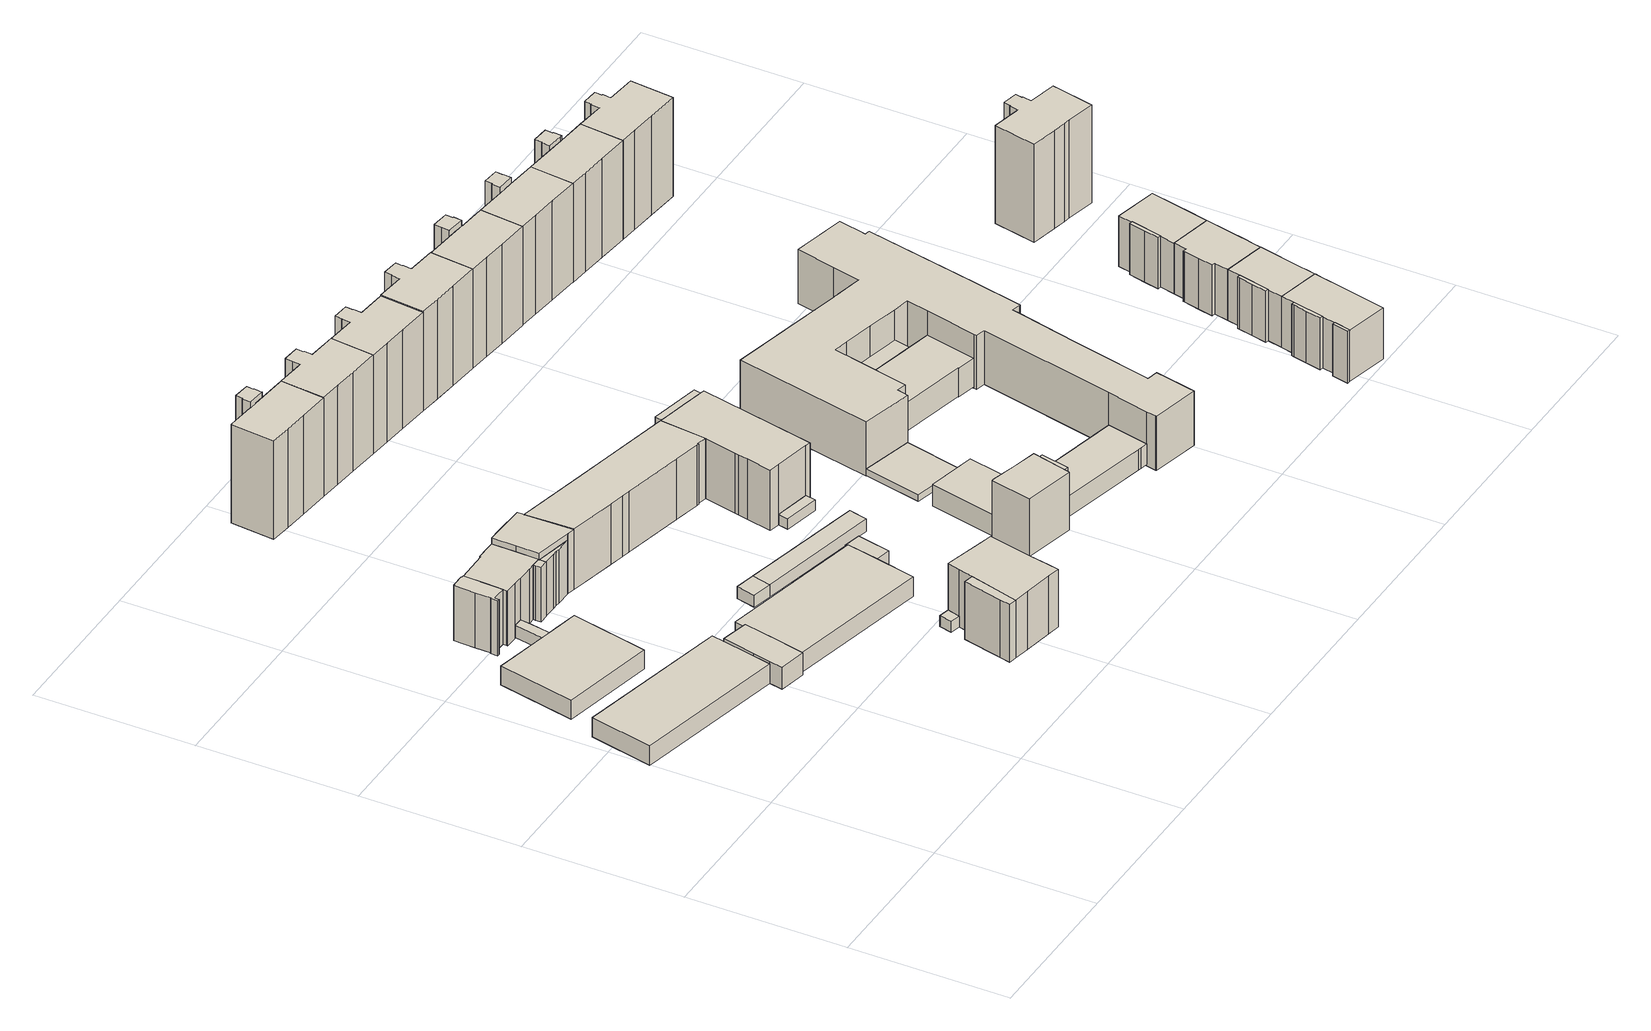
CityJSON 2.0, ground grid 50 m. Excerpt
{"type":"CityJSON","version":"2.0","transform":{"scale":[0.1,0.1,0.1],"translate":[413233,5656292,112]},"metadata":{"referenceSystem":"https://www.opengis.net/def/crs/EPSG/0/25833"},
"CityObjects":{
"building1":{"type":"Building","attributes":{"Gemeindeschluessel":14612000,"Geometrietyp2DReferenz":"3000","function":"31001_9998","roofType":"9999"},"children":["building1-1","building1-2"]},
"building1-1":{"type":"BuildingPart","attributes":{"Dachtyp_tdc":"tdcPolyFlatRoof","Dachneigung":0,"QualitaetDacherkennung":88,"Geometrietyp2DReferenz":"3000","measuredHeight":6.23,"roofType":"1000"},"parents":["building1"],"geometry":[{"type":"Solid","lod":"1","boundaries":[[[[0,1,2,3,4,5]],[[6,7,8,9,10,11]],[[5,7,6,0]],[[4,8,7,5]],[[3,9,8,4]],[[2,10,9,3]],[[1,11,10,2]],[[0,6,11,1]]]]}]},
"building1-2":{"type":"BuildingPart","attributes":{"Dachtyp_tdc":"tdcPolyFlatRoof","Dachneigung":0,"QualitaetDacherkennung":39,"Geometrietyp2DReferenz":"3000","measuredHeight":4.02,"roofType":"1000"},"parents":["building1"],"geometry":[{"type":"Solid","lod":"1","boundaries":[[[[12,13,14,15,16,17]],[[18,19,20,21,8,7]],[[17,18,7,12]],[[16,19,18,17]],[[15,20,19,16]],[[14,21,20,15]],[[13,8,21,14]],[[12,7,8,13]]]]}]},
"building2":{"type":"Building","attributes":{"Gemeindeschluessel":14612000,"Geometrietyp2DReferenz":"3000","function":"31001_2000","roofType":"9999"},"children":["building2-1","building2-2","building2-3","building2-4"]},
"building2-1":{"type":"BuildingPart","attributes":{"Dachtyp_tdc":"tdcPolyFlatRoof","Dachneigung":15.02,"QualitaetDacherkennung":86,"Geometrietyp2DReferenz":"3000","measuredHeight":7.64,"roofType":"2100"},"parents":["building2"],"geometry":[{"type":"Solid","lod":"1","boundaries":[[[[22,23,24,25,26,27]],[[28,29,30,31,32,33]],[[27,29,28,22]],[[26,30,29,27]],[[25,31,30,26]],[[24,32,31,25]],[[23,33,32,24]],[[22,28,33,23]]]]}]},
"building2-2":{"type":"BuildingPart","attributes":{"Dachtyp_tdc":"tdcGableRoof","Dachneigung":15.08,"QualitaetDacherkennung":77,"Geometrietyp2DReferenz":"3000","measuredHeight":7.87,"roofType":"3100"},"parents":["building2"],"geometry":[{"type":"Solid","lod":"1","boundaries":[[[[34,35,36,37,38]],[[39,40,41,42,43]],[[38,39,43,34]],[[37,40,39,38]],[[36,41,40,37]],[[35,42,41,36]],[[34,43,42,35]]]]}]},
"building2-3":{"type":"BuildingPart","attributes":{"Dachtyp_tdc":"tdcGableRoof","Dachneigung":14.85,"QualitaetDacherkennung":56,"Geometrietyp2DReferenz":"3000","measuredHeight":8.73,"roofType":"3100"},"parents":["building2"],"geometry":[{"type":"Solid","lod":"1","boundaries":[[[[44,45,46,47,48,49,50,51]],[[52,53,43,54,42,55,56,57]],[[51,53,52,44]],[[50,43,53,51]],[[49,54,43,50]],[[48,42,54,49]],[[47,55,42,48]],[[46,56,55,47]],[[45,57,56,46]],[[44,52,57,45]]]]}]},
"building2-4":{"type":"BuildingPart","attributes":{"Dachtyp_tdc":"tdcGableRoof","Dachneigung":15.07,"QualitaetDacherkennung":81,"Geometrietyp2DReferenz":"3000","measuredHeight":8.12,"roofType":"3100"},"parents":["building2"],"geometry":[{"type":"Solid","lod":"1","boundaries":[[[[58,59,60,61,62,63,64]],[[30,29,28,65,57,55,66]],[[64,29,30,58]],[[63,28,29,64]],[[62,65,28,63]],[[61,57,65,62]],[[60,55,57,61]],[[59,66,55,60]],[[58,30,66,59]]]]}]},
"building3":{"type":"Building","attributes":{"Gemeindeschluessel":14612000,"Geometrietyp2DReferenz":"3000","function":"31001_9998","roofType":"9999"},"children":["building3-1","building3-2","building3-3"]},
"building3-1":{"type":"BuildingPart","attributes":{"Dachtyp_tdc":"tdcPolyFlatRoof","Dachneigung":32.62,"QualitaetDacherkennung":35,"Geometrietyp2DReferenz":"3000","measuredHeight":18.87,"roofType":"2100"},"parents":["building3"],"geometry":[{"type":"Solid","lod":"1","boundaries":[[[[67,68,69,70,71]],[[72,73,74,75,76]],[[71,73,72,67]],[[70,74,73,71]],[[69,75,74,70]],[[68,76,75,69]],[[67,72,76,68]]]]}]},
"building3-2":{"type":"BuildingPart","attributes":{"Dachtyp_tdc":"tdcGableRoof","Dachneigung":44.81,"QualitaetDacherkennung":69,"Geometrietyp2DReferenz":"3000","measuredHeight":21.77,"roofType":"3100"},"parents":["building3"],"geometry":[{"type":"Solid","lod":"1","boundaries":[[[[77,78,79,80,81,82,83,84,85,86,87,88,89,90,91]],[[92,93,94,95,72,76,96,97,98,99,100,101,102,103,104]],[[91,93,92,77]],[[90,94,93,91]],[[89,95,94,90]],[[88,72,95,89]],[[87,76,72,88]],[[86,96,76,87]],[[85,97,96,86]],[[84,98,97,85]],[[83,99,98,84]],[[82,100,99,83]],[[81,101,100,82]],[[80,102,101,81]],[[79,103,102,80]],[[78,104,103,79]],[[77,92,104,78]]]]}]},
"building3-3":{"type":"BuildingPart","attributes":{"Dachtyp_tdc":"tdcGableRoof","Dachneigung":44.55,"QualitaetDacherkennung":84,"Geometrietyp2DReferenz":"3000","measuredHeight":21.76,"roofType":"3100"},"parents":["building3"],"geometry":[{"type":"Solid","lod":"1","boundaries":[[[[105,106,107,108,109,110,111,112,113,114,115,116,117,118,119]],[[120,121,122,103,123,101,124,125,126,127,128,129,130,131,132]],[[119,121,120,105]],[[118,122,121,119]],[[117,103,122,118]],[[116,123,103,117]],[[115,101,123,116]],[[114,124,101,115]],[[113,125,124,114]],[[112,126,125,113]],[[111,127,126,112]],[[110,128,127,111]],[[109,129,128,110]],[[108,130,129,109]],[[107,131,130,108]],[[106,132,131,107]],[[105,120,132,106]]]]}]},
"building4":{"type":"Building","attributes":{"Dachtyp_tdc":"tdcPolyFlatRoof","Gemeindeschluessel":14612000,"Dachneigung":0,"QualitaetDacherkennung":81,"Geometrietyp2DReferenz":"3000","measuredHeight":3.97,"function":"31001_2000","roofType":"1000"},"geometry":[{"type":"Solid","lod":"1","boundaries":[[[[133,134,135,136]],[[137,138,139,140]],[[136,138,137,133]],[[135,139,138,136]],[[134,140,139,135]],[[133,137,140,134]]]]}]},
"building5":{"type":"Building","attributes":{"Gemeindeschluessel":14612000,"Geometrietyp2DReferenz":"3000","function":"31001_9998","roofType":"9999"},"children":["building5-1","building5-2","building5-3"]},
"building5-1":{"type":"BuildingPart","attributes":{"Dachtyp_tdc":"tdcPolyFlatRoof","Dachneigung":0,"QualitaetDacherkennung":40,"Geometrietyp2DReferenz":"3000","measuredHeight":19.14,"roofType":"1000"},"parents":["building5"],"geometry":[{"type":"Solid","lod":"1","boundaries":[[[[141,142,143,144,145]],[[146,147,148,149,150]],[[145,147,146,141]],[[144,148,147,145]],[[143,149,148,144]],[[142,150,149,143]],[[141,146,150,142]]]]}]},
"building5-2":{"type":"BuildingPart","attributes":{"Dachtyp_tdc":"tdcPolyFlatRoof","Dachneigung":6.49,"QualitaetDacherkennung":68,"Geometrietyp2DReferenz":"3000","measuredHeight":3.77,"roofType":"2100"},"parents":["building5"],"geometry":[{"type":"Solid","lod":"1","boundaries":[[[[151,152,153,154]],[[155,156,157,158]],[[154,156,155,151]],[[153,157,156,154]],[[152,158,157,153]],[[151,155,158,152]]]]}]},
"building5-3":{"type":"BuildingPart","attributes":{"Dachtyp_tdc":"tdcCutGableRoof","Dachneigung":0.076,"QualitaetDacherkennung":32,"Geometrietyp2DReferenz":"3000","measuredHeight":22.6,"roofType":"9999"},"parents":["building5"],"geometry":[{"type":"Solid","lod":"1","boundaries":[[[[141,145,159,160,161,162,163,164,165,166,167]],[[146,157,156,168,169,170,171,172,173,174,147]],[[167,157,146,141]],[[166,156,157,167]],[[165,168,156,166]],[[164,169,168,165]],[[163,170,169,164]],[[162,171,170,163]],[[161,172,171,162]],[[160,173,172,161]],[[159,174,173,160]],[[145,147,174,159]],[[141,146,147,145]]]]}]},
"building6":{"type":"Building","attributes":{"Gemeindeschluessel":14612000,"Geometrietyp2DReferenz":"3000","function":"31001_2000","roofType":"9999"},"children":["building6-1","building6-2","building6-3"]},
"building6-1":{"type":"BuildingPart","attributes":{"Dachtyp_tdc":"tdcPolyFlatRoof","Dachneigung":41.12,"QualitaetDacherkennung":30,"Geometrietyp2DReferenz":"3000","measuredHeight":18.9,"roofType":"2100"},"parents":["building6"],"geometry":[{"type":"Solid","lod":"1","boundaries":[[[[175,71,176,177,178,179]],[[180,181,182,183,184,185]],[[179,181,180,175]],[[178,182,181,179]],[[177,183,182,178]],[[176,184,183,177]],[[71,185,184,176]],[[175,180,185,71]]]]}]},
"building6-2":{"type":"BuildingPart","attributes":{"Dachtyp_tdc":"tdcGableRoof","Dachneigung":40.03,"QualitaetDacherkennung":63,"Geometrietyp2DReferenz":"3000","measuredHeight":23.28,"roofType":"3100"},"parents":["building6"],"geometry":[{"type":"Solid","lod":"1","boundaries":[[[[186,187,188,189,190,191,192,193,194,195,196,197,198,199,200]],[[201,202,203,204,205,206,207,208,209,210,211,212,213,214,215]],[[200,202,201,186]],[[199,203,202,200]],[[198,204,203,199]],[[197,205,204,198]],[[196,206,205,197]],[[195,207,206,196]],[[194,208,207,195]],[[193,209,208,194]],[[192,210,209,193]],[[191,211,210,192]],[[190,212,211,191]],[[189,213,212,190]],[[188,214,213,189]],[[187,215,214,188]],[[186,201,215,187]]]]}]},
"building6-3":{"type":"BuildingPart","attributes":{"Dachtyp_tdc":"tdcGableRoof","Dachneigung":38.41,"QualitaetDacherkennung":21,"Geometrietyp2DReferenz":"3000","measuredHeight":23.49,"roofType":"3100"},"parents":["building6"],"geometry":[{"type":"Solid","lod":"1","boundaries":[[[[216,217,218,219,220,221,222,223,224,225]],[[181,180,226,227,228,229,209,230,207,231]],[[224,180,181,225]],[[223,226,180,224]],[[222,227,226,223]],[[221,228,227,222]],[[220,229,228,221]],[[219,209,229,220]],[[218,230,209,219]],[[217,207,230,218]],[[216,231,207,217]],[[225,181,231,216]]]]}]},
"building7":{"type":"Building","attributes":{"Gemeindeschluessel":14612000,"Geometrietyp2DReferenz":"3000","function":"31001_9998","roofType":"9999"},"children":["building7-1","building7-2"]},
"building7-1":{"type":"BuildingPart","attributes":{"Dachtyp_tdc":"tdcFreeFormRoof","Dachneigung":13.96,"QualitaetDacherkennung":26,"Geometrietyp2DReferenz":"3000","measuredHeight":35.03,"roofType":"5000"},"parents":["building7"],"geometry":[{"type":"MultiSurface","lod":"1","boundaries":[[[232,233,234,235,236,237,238,239,240,241]],[[242,243,244,245,246,247,248,249,250,251]],[[241,242,251,232]],[[240,243,242,241]],[[239,244,243,240]],[[238,245,244,239]],[[237,246,245,238]],[[236,247,246,237]],[[235,248,247,236]],[[248,235,233,250]],[[232,251,250,233]]]}]},
"building7-2":{"type":"BuildingPart","attributes":{"Dachtyp_tdc":"tdcHipAndGableRoof","Dachneigung":16.38,"QualitaetDacherkennung":19,"Geometrietyp2DReferenz":"3000","measuredHeight":34.57,"roofType":"5000"},"parents":["building7"],"geometry":[{"type":"Solid","lod":"1","boundaries":[[[[252,253,254,255,256,257,258,259,260]],[[261,249,262,263,264,265,266,267,251]],[[260,261,251,252]],[[259,249,261,260]],[[258,262,249,259]],[[257,263,262,258]],[[256,264,263,257]],[[255,265,264,256]],[[254,266,265,255]],[[253,267,266,254]],[[252,251,267,253]]]]}]},
"building8":{"type":"Building","attributes":{"Dachtyp_tdc":"tdcPolyFlatRoof","Gemeindeschluessel":14612000,"Dachneigung":0,"QualitaetDacherkennung":83,"Geometrietyp2DReferenz":"3000","measuredHeight":4.12,"function":"31001_2000","roofType":"1000"},"geometry":[{"type":"Solid","lod":"1","boundaries":[[[[268,269,135,134]],[[270,271,272,273]],[[134,271,270,268]],[[135,272,271,134]],[[269,273,272,135]],[[268,270,273,269]]]]}]},
"building9":{"type":"Building","attributes":{"Dachtyp_tdc":"tdcFreeFormRoof","Gemeindeschluessel":14612000,"Dachneigung":15.17,"QualitaetDacherkennung":20,"Geometrietyp2DReferenz":"3000","measuredHeight":34.62,"function":"31001_9998","roofType":"5000"},"geometry":[{"type":"Solid","lod":"1","boundaries":[[[[274,275,276,277,278,279,280,281,282,283,284,285,286]],[[262,287,288,289,290,291,292,293,294,295,296,297,263]],[[286,287,262,274]],[[285,288,287,286]],[[284,289,288,285]],[[283,290,289,284]],[[282,291,290,283]],[[281,292,291,282]],[[280,293,292,281]],[[279,294,293,280]],[[278,295,294,279]],[[277,296,295,278]],[[276,297,296,277]],[[275,263,297,276]],[[274,262,263,275]]]]}]},
"building10":{"type":"Building","attributes":{"name":"Berufliches Schulzentrum für Technik Gustav Anton Zeuner Dresden","Gemeindeschluessel":14612000,"Geometrietyp2DReferenz":"3000","function":"31001_3211","roofType":"9999"},"children":["building10-1","building10-2"]},
"building10-1":{"type":"BuildingPart","attributes":{"Dachtyp_tdc":"tdcPolyFlatRoof","Dachneigung":32.7,"QualitaetDacherkennung":51,"Geometrietyp2DReferenz":"3000","measuredHeight":18.21,"roofType":"2100"},"parents":["building10"],"geometry":[{"type":"Solid","lod":"1","boundaries":[[[[298,299,300,301,302]],[[303,304,305,306,307]],[[302,304,303,298]],[[301,305,304,302]],[[300,306,305,301]],[[299,307,306,300]],[[298,303,307,299]]]]}]},
"building10-2":{"type":"BuildingPart","attributes":{"Dachtyp_tdc":"tdcHipAndGableRoof","Dachneigung":37.62,"QualitaetDacherkennung":69,"Geometrietyp2DReferenz":"3000","measuredHeight":22.48,"roofType":"5000"},"parents":["building10"],"geometry":[{"type":"Solid","lod":"1","boundaries":[[[[308,309,310,311,312,313,314,315]],[[316,303,307,317,318,319,320,321]],[[315,303,316,308]],[[314,307,303,315]],[[313,317,307,314]],[[312,318,317,313]],[[311,319,318,312]],[[310,320,319,311]],[[309,321,320,310]],[[308,316,321,309]]]]}]},
"building11":{"type":"Building","attributes":{"Gemeindeschluessel":14612000,"Geometrietyp2DReferenz":"3000","function":"31001_2000","roofType":"9999"},"children":["building11-1","building11-2","building11-3"]},
"building11-1":{"type":"BuildingPart","attributes":{"Dachtyp_tdc":"tdcGableRoof","Dachneigung":10.01,"QualitaetDacherkennung":18,"Geometrietyp2DReferenz":"3000","measuredHeight":4.12,"roofType":"3100"},"parents":["building11"],"geometry":[{"type":"Solid","lod":"1","boundaries":[[[[322,323,324,325]],[[326,327,328,329]],[[324,327,326,325]],[[323,328,327,324]],[[322,329,328,323]],[[325,326,329,322]]]]}]},
"building11-2":{"type":"BuildingPart","attributes":{"Dachtyp_tdc":"tdcHipAndGableRoof","Dachneigung":38.01,"QualitaetDacherkennung":53,"Geometrietyp2DReferenz":"3000","measuredHeight":23.88,"roofType":"5000"},"parents":["building11"],"geometry":[{"type":"Solid","lod":"1","boundaries":[[[[330,331,332,333,334,335,336,337,338,339,190,188]],[[340,214,212,341,342,343,344,327,326,345,346,347]],[[188,214,340,330]],[[190,212,214,188]],[[339,341,212,190]],[[338,342,341,339]],[[337,343,342,338]],[[336,344,343,337]],[[335,327,344,336]],[[334,326,327,335]],[[333,345,326,334]],[[332,346,345,333]],[[331,347,346,332]],[[330,340,347,331]]]]}]},
"building11-3":{"type":"BuildingPart","attributes":{"Dachtyp_tdc":"tdcPolyFlatRoof","Dachneigung":47.23,"QualitaetDacherkennung":38,"Geometrietyp2DReferenz":"3000","measuredHeight":20.77,"roofType":"2100"},"parents":["building11"],"geometry":[{"type":"Solid","lod":"1","boundaries":[[[[348,349,350,351]],[[341,352,353,343]],[[351,352,341,348]],[[350,353,352,351]],[[349,343,353,350]],[[348,341,343,349]]]]}]},
"building12":{"type":"Building","attributes":{"name":"Berufliches Schulzentrum für Technik Gustav Anton Zeuner Dresden","Dachtyp_tdc":"tdcPolyFlatRoof","Gemeindeschluessel":14612000,"Dachneigung":0,"QualitaetDacherkennung":82,"Geometrietyp2DReferenz":"3000","measuredHeight":7.17,"function":"31001_3211","roofType":"1000"},"geometry":[{"type":"Solid","lod":"1","boundaries":[[[[354,355,356,357,358]],[[359,360,361,362,363]],[[358,360,359,354]],[[357,361,360,358]],[[356,362,361,357]],[[355,363,362,356]],[[354,359,363,355]]]]}]},
"building13":{"type":"Building","attributes":{"Dachtyp_tdc":"tdcFreeFormRoof","Gemeindeschluessel":14612000,"Dachneigung":15.17,"QualitaetDacherkennung":20,"Geometrietyp2DReferenz":"3000","measuredHeight":34.47,"function":"31001_9998","roofType":"5000"},"geometry":[{"type":"Solid","lod":"1","boundaries":[[[[364,365,366,367,368,369,370,371,372,373,374,375,376,377]],[[378,379,380,381,382,383,384,385,386,387,388,389,390,391]],[[377,379,378,364]],[[376,380,379,377]],[[375,381,380,376]],[[374,382,381,375]],[[373,383,382,374]],[[372,384,383,373]],[[371,385,384,372]],[[370,386,385,371]],[[369,387,386,370]],[[368,388,387,369]],[[367,389,388,368]],[[366,390,389,367]],[[365,391,390,366]],[[364,378,391,365]]]]}]},
"building14":{"type":"Building","attributes":{"name":"Berufliches Schulzentrum für Technik Gustav Anton Zeuner Dresden","Dachtyp_tdc":"tdcPolyFlatRoof","Gemeindeschluessel":14612000,"Dachneigung":0,"QualitaetDacherkennung":23,"Geometrietyp2DReferenz":"3000","measuredHeight":2.13,"function":"31001_3021","roofType":"1000"},"geometry":[{"type":"Solid","lod":"1","boundaries":[[[[392,393,394,395]],[[396,397,398,399]],[[395,397,396,392]],[[394,398,397,395]],[[393,399,398,394]],[[392,396,399,393]]]]}]},
"building15":{"type":"Building","attributes":{"name":"Berufliches Schulzentrum für Technik Gustav Anton Zeuner Dresden","Gemeindeschluessel":14612000,"Geometrietyp2DReferenz":"3000","function":"31001_3211","roofType":"9999"},"children":["building15-1","building15-2"]},
"building15-1":{"type":"BuildingPart","attributes":{"Dachtyp_tdc":"tdcFreeFormRoof","Dachneigung":24.4,"QualitaetDacherkennung":16,"Geometrietyp2DReferenz":"3000","measuredHeight":7.56,"roofType":"5000"},"parents":["building15"],"geometry":[{"type":"Solid","lod":"1","boundaries":[[[[400,401,402,403]],[[404,405,406,407]],[[403,405,404,400]],[[402,406,405,403]],[[401,407,406,402]],[[400,404,407,401]]]]}]},
"building15-2":{"type":"BuildingPart","attributes":{"Dachtyp_tdc":"tdcPolyFlatRoof","Dachneigung":0,"QualitaetDacherkennung":62,"Geometrietyp2DReferenz":"3000","measuredHeight":6.78,"roofType":"1000"},"parents":["building15"],"geometry":[{"type":"Solid","lod":"1","boundaries":[[[[408,409,410,411,412,413,414]],[[415,416,417,418,404,407,419]],[[414,416,415,408]],[[413,417,416,414]],[[412,418,417,413]],[[411,404,418,412]],[[410,407,404,411]],[[409,419,407,410]],[[408,415,419,409]]]]}]},
"building16":{"type":"Building","attributes":{"Dachtyp_tdc":"tdcFreeFormRoof","Gemeindeschluessel":14612000,"Dachneigung":15.79,"QualitaetDacherkennung":19,"Geometrietyp2DReferenz":"3000","measuredHeight":34.88,"function":"31001_9998","roofType":"5000"},"geometry":[{"type":"Solid","lod":"1","boundaries":[[[[420,421,422,423,424,425,426,427,428,429,430,431,432,433]],[[434,435,436,437,438,439,440,441,442,443,444,445,446,447]],[[433,435,434,420]],[[432,436,435,433]],[[431,437,436,432]],[[430,438,437,431]],[[429,439,438,430]],[[428,440,439,429]],[[427,441,440,428]],[[426,442,441,427]],[[425,443,442,426]],[[424,444,443,425]],[[423,445,444,424]],[[422,446,445,423]],[[421,447,446,422]],[[420,434,447,421]]]]}]},
"building17":{"type":"Building","attributes":{"name":"Berufliches Schulzentrum für Technik Gustav Anton Zeuner Dresden","Dachtyp_tdc":"tdcFreeFormRoof","Gemeindeschluessel":14612000,"Dachneigung":0.779,"QualitaetDacherkennung":14,"Geometrietyp2DReferenz":"3000","measuredHeight":20.13,"function":"31001_3021","roofType":"5000"},"geometry":[{"type":"Solid","lod":"1","boundaries":[[[[448,449,450,451,452,453,454,455,456,457,458,459,460,461,462,463,464,465,466,467,468,469,470,471,472,473,474,475,476,477,478,479,480,481,482,483,484,485,486,487,488,489,490,491,492,493,494,495,496,497]],[[498,499,500,501,502,503,504,505,506,507,508,509,510,511,512,513,514,515,516,517,518,519,520,521,522,523,524,525,526,527,528,529,530,531,532,533,534,535,536,537,538,539,540,541,542,543,544,545,546,547]],[[497,499,498,448]],[[496,500,499,497]],[[495,501,500,496]],[[494,502,501,495]],[[493,503,502,494]],[[492,504,503,493]],[[491,505,504,492]],[[490,506,505,491]],[[489,507,506,490]],[[488,508,507,489]],[[487,509,508,488]],[[486,510,509,487]],[[485,511,510,486]],[[484,512,511,485]],[[483,513,512,484]],[[482,514,513,483]],[[481,515,514,482]],[[480,516,515,481]],[[479,517,516,480]],[[478,518,517,479]],[[477,519,518,478]],[[476,520,519,477]],[[475,521,520,476]],[[474,522,521,475]],[[473,523,522,474]],[[472,524,523,473]],[[471,525,524,472]],[[470,526,525,471]],[[469,527,526,470]],[[468,528,527,469]],[[467,529,528,468]],[[466,530,529,467]],[[465,531,530,466]],[[464,532,531,465]],[[463,533,532,464]],[[462,534,533,463]],[[461,535,534,462]],[[460,536,535,461]],[[459,537,536,460]],[[458,538,537,459]],[[457,539,538,458]],[[456,540,539,457]],[[455,541,540,456]],[[454,542,541,455]],[[453,543,542,454]],[[452,544,543,453]],[[451,545,544,452]],[[450,546,545,451]],[[449,547,546,450]],[[448,498,547,449]]]]}]},
"building18":{"type":"Building","attributes":{"name":"Berufliches Schulzentrum für Technik Gustav Anton Zeuner Dresden","Gemeindeschluessel":14612000,"Geometrietyp2DReferenz":"3000","function":"31001_3021","roofType":"9999"},"children":["building18-1","building18-2"]},
"building18-1":{"type":"BuildingPart","attributes":{"Dachtyp_tdc":"tdcPolyFlatRoof","Dachneigung":0,"QualitaetDacherkennung":57,"Geometrietyp2DReferenz":"3000","measuredHeight":7.46,"roofType":"1000"},"parents":["building18"],"geometry":[{"type":"Solid","lod":"1","boundaries":[[[[548,549,550,551,552]],[[553,554,555,556,557]],[[552,553,557,548]],[[551,554,553,552]],[[550,555,554,551]],[[549,556,555,550]],[[548,557,556,549]]]]}]},
"building18-2":{"type":"BuildingPart","attributes":{"Dachtyp_tdc":"tdcPolyFlatRoof","Dachneigung":0,"QualitaetDacherkennung":41,"Geometrietyp2DReferenz":"3000","measuredHeight":9.49,"roofType":"1000"},"parents":["building18"],"geometry":[{"type":"Solid","lod":"1","boundaries":[[[[558,559,560,561,562,563,564,565]],[[556,566,567,568,569,570,571,557]],[[565,556,557,558]],[[564,566,556,565]],[[563,567,566,564]],[[562,568,567,563]],[[561,569,568,562]],[[560,570,569,561]],[[559,571,570,560]],[[558,557,571,559]]]]}]},
"building19":{"type":"Building","attributes":{"Gemeindeschluessel":14612000,"Geometrietyp2DReferenz":"3000","function":"31001_9998","roofType":"9999"},"children":["building19-1","building19-2"]},
"building19-1":{"type":"BuildingPart","attributes":{"Dachtyp_tdc":"tdcHipAndGableRoof","Dachneigung":15.45,"QualitaetDacherkennung":21,"Geometrietyp2DReferenz":"3000","measuredHeight":34.57,"roofType":"5000"},"parents":["building19"],"geometry":[{"type":"Solid","lod":"1","boundaries":[[[[572,573,574,575,576,577,578,579,580,581]],[[582,583,584,585,586,587,588,445,444,589]],[[581,582,589,572]],[[580,583,582,581]],[[579,584,583,580]],[[578,585,584,579]],[[577,586,585,578]],[[576,587,586,577]],[[575,588,587,576]],[[574,445,588,575]],[[573,444,445,574]],[[572,589,444,573]]]]}]},
"building19-2":{"type":"BuildingPart","attributes":{"Dachtyp_tdc":"tdcPolyFlatRoof","Dachneigung":15.98,"QualitaetDacherkennung":35,"Geometrietyp2DReferenz":"3000","measuredHeight":35.61,"roofType":"2100"},"parents":["building19"],"geometry":[{"type":"Solid","lod":"1","boundaries":[[[[590,591,592,593,594,595,596,597,598,591]],[[599,600,601,602,603,604,605,583,599,589]],[[598,600,599,591]],[[597,601,600,598]],[[596,602,601,597]],[[595,603,602,596]],[[594,604,603,595]],[[593,605,604,594]],[[592,583,605,593]],[[583,592,591,599]]]]}]},
"building20":{"type":"Building","attributes":{"Gemeindeschluessel":14612000,"Geometrietyp2DReferenz":"3000","function":"31001_9998","roofType":"9999"},"children":["building20-1","building20-2"]},
"building20-1":{"type":"BuildingPart","attributes":{"Dachtyp_tdc":"tdcHipAndGableRoof","Dachneigung":14.46,"QualitaetDacherkennung":18,"Geometrietyp2DReferenz":"3000","measuredHeight":34.59,"roofType":"5000"},"parents":["building20"],"geometry":[{"type":"Solid","lod":"1","boundaries":[[[[606,578,577,607,608,609,610,611,612]],[[613,614,615,616,617,618,619,620,621]],[[612,613,621,606]],[[611,614,613,612]],[[610,615,614,611]],[[609,616,615,610]],[[608,617,616,609]],[[607,618,617,608]],[[577,619,618,607]],[[578,620,619,577]],[[606,621,620,578]]]]}]},
"building20-2":{"type":"BuildingPart","attributes":{"Dachtyp_tdc":"tdcPolyFlatRoof","Dachneigung":15.99,"QualitaetDacherkennung":32,"Geometrietyp2DReferenz":"3000","measuredHeight":35.57,"roofType":"2100"},"parents":["building20"],"geometry":[{"type":"Solid","lod":"1","boundaries":[[[[622,623,624,625,626,627,628,627,629,630]],[[631,632,633,634,614,634,621,635,636,637]],[[630,632,631,622]],[[629,633,632,630]],[[627,634,633,629]],[[634,627,626,621]],[[625,635,621,626]],[[624,636,635,625]],[[623,637,636,624]],[[622,631,637,623]]]]}]},
"building21":{"type":"Building","attributes":{"Gemeindeschluessel":14612000,"Geometrietyp2DReferenz":"3000","function":"31001_9998","roofType":"9999"},"children":["building21-1","building21-2","building21-3"]},
"building21-1":{"type":"BuildingPart","attributes":{"Dachtyp_tdc":"tdcPolyFlatRoof","Dachneigung":26.24,"QualitaetDacherkennung":68,"Geometrietyp2DReferenz":"3000","measuredHeight":17.45,"roofType":"2100"},"parents":["building21"],"geometry":[{"type":"Solid","lod":"1","boundaries":[[[[638,639,640,641,642,643]],[[644,645,646,647,648,649]],[[643,644,649,638]],[[642,645,644,643]],[[641,646,645,642]],[[640,647,646,641]],[[639,648,647,640]],[[638,649,648,639]]]]}]},
"building21-2":{"type":"BuildingPart","attributes":{"Dachtyp_tdc":"tdcPolyFlatRoof","Dachneigung":0,"QualitaetDacherkennung":77,"Geometrietyp2DReferenz":"3000","measuredHeight":16.93,"roofType":"1000"},"parents":["building21"],"geometry":[{"type":"Solid","lod":"1","boundaries":[[[[650,651,652,653,654,655,656,657,658,659,660]],[[661,662,649,648,663,664,665,666,667,668,669]],[[660,662,661,650]],[[659,649,662,660]],[[658,648,649,659]],[[657,663,648,658]],[[656,664,663,657]],[[655,665,664,656]],[[654,666,665,655]],[[653,667,666,654]],[[652,668,667,653]],[[651,669,668,652]],[[650,661,669,651]]]]}]},
"building21-3":{"type":"BuildingPart","attributes":{"Dachtyp_tdc":"tdcPolyFlatRoof","Dachneigung":33.19,"QualitaetDacherkennung":56,"Geometrietyp2DReferenz":"3000","measuredHeight":17.5,"roofType":"2100"},"parents":["building21"],"geometry":[{"type":"Solid","lod":"1","boundaries":[[[[670,671,672,673]],[[674,662,661,675]],[[673,662,674,670]],[[672,661,662,673]],[[671,675,661,672]],[[670,674,675,671]]]]}]},
"building22":{"type":"Building","attributes":{"Gemeindeschluessel":14612000,"Geometrietyp2DReferenz":"3000","function":"31001_9998","roofType":"9999"},"children":["building22-1","building22-2"]},
"building22-1":{"type":"BuildingPart","attributes":{"Dachtyp_tdc":"tdcHipAndGableRoof","Dachneigung":15.5,"QualitaetDacherkennung":19,"Geometrietyp2DReferenz":"3000","measuredHeight":34.56,"roofType":"5000"},"parents":["building22"],"geometry":[{"type":"Solid","lod":"1","boundaries":[[[[676,677,610,609,678,679,680,681,682]],[[683,684,685,686,687,688,689,690,691]],[[682,684,683,676]],[[681,685,684,682]],[[680,686,685,681]],[[679,687,686,680]],[[678,688,687,679]],[[609,689,688,678]],[[610,690,689,609]],[[677,691,690,610]],[[676,683,691,677]]]]}]},
"building22-2":{"type":"BuildingPart","attributes":{"Dachtyp_tdc":"tdcFreeFormRoof","Dachneigung":12.66,"QualitaetDacherkennung":27,"Geometrietyp2DReferenz":"3000","measuredHeight":34.98,"roofType":"5000"},"parents":["building22"],"geometry":[{"type":"Solid","lod":"1","boundaries":[[[[692,693,694,695,696,697,698,699,700,701]],[[702,703,704,705,706,707,684,708,691,709]],[[701,703,702,692]],[[700,704,703,701]],[[699,705,704,700]],[[698,706,705,699]],[[697,707,706,698]],[[696,684,707,697]],[[695,708,684,696]],[[694,691,708,695]],[[693,709,691,694]],[[692,702,709,693]]]]}]},
"building23":{"type":"Building","attributes":{"Gemeindeschluessel":14612000,"Geometrietyp2DReferenz":"3000","function":"31001_9998","roofType":"9999"},"children":["building23-1","building23-2"]},
"building23-1":{"type":"BuildingPart","attributes":{"Dachtyp_tdc":"tdcPolyFlatRoof","Dachneigung":0,"QualitaetDacherkennung":81,"Geometrietyp2DReferenz":"3000","measuredHeight":16.86,"roofType":"1000"},"parents":["building23"],"geometry":[{"type":"Solid","lod":"1","boundaries":[[[[710,656,655,711,712,713,714,715,716,717]],[[718,719,720,721,722,723,724,725,726,727]],[[717,718,727,710]],[[716,719,718,717]],[[715,720,719,716]],[[714,721,720,715]],[[713,722,721,714]],[[712,723,722,713]],[[711,724,723,712]],[[655,725,724,711]],[[656,726,725,655]],[[710,727,726,656]]]]}]},
"building23-2":{"type":"BuildingPart","attributes":{"Dachtyp_tdc":"tdcPolyFlatRoof","Dachneigung":27.39,"QualitaetDacherkennung":67,"Geometrietyp2DReferenz":"3000","measuredHeight":17.37,"roofType":"2100"},"parents":["building23"],"geometry":[{"type":"Solid","lod":"1","boundaries":[[[[728,729,730,731,732,733]],[[734,735,736,737,718,727]],[[733,734,727,728]],[[732,735,734,733]],[[731,736,735,732]],[[730,737,736,731]],[[729,718,737,730]],[[728,727,718,729]]]]}]},
"building24":{"type":"Building","attributes":{"Dachtyp_tdc":"tdcPolyFlatRoof","Gemeindeschluessel":14612000,"Dachneigung":0,"QualitaetDacherkennung":76,"Geometrietyp2DReferenz":"3000","measuredHeight":16.87,"function":"31001_9998","roofType":"1000"},"geometry":[{"type":"Solid","lod":"1","boundaries":[[[[714,738,739,740,741,742,743,744,745,746,747,748,715]],[[721,720,749,750,751,752,753,754,755,756,757,758,759]],[[715,720,721,714]],[[748,749,720,715]],[[747,750,749,748]],[[746,751,750,747]],[[745,752,751,746]],[[744,753,752,745]],[[743,754,753,744]],[[742,755,754,743]],[[741,756,755,742]],[[740,757,756,741]],[[739,758,757,740]],[[738,759,758,739]],[[714,721,759,738]]]]}]},
"building25":{"type":"Building","attributes":{"Dachtyp_tdc":"tdcFreeFormRoof","Gemeindeschluessel":14612000,"Dachneigung":15.07,"QualitaetDacherkennung":18,"Geometrietyp2DReferenz":"3000","measuredHeight":34.58,"function":"31001_9998","roofType":"5000"},"geometry":[{"type":"Solid","lod":"1","boundaries":[[[[760,761,762,763,764,681,680,765,766,767,768,769,770,771]],[[772,773,774,775,776,777,778,779,686,685,780,781,782,783]],[[771,773,772,760]],[[770,774,773,771]],[[769,775,774,770]],[[768,776,775,769]],[[767,777,776,768]],[[766,778,777,767]],[[765,779,778,766]],[[680,686,779,765]],[[681,685,686,680]],[[764,780,685,681]],[[763,781,780,764]],[[762,782,781,763]],[[761,783,782,762]],[[760,772,783,761]]]]}]},
"building26":{"type":"Building","attributes":{"Gemeindeschluessel":14612000,"Geometrietyp2DReferenz":"3000","function":"31001_9998","roofType":"9999"},"children":["building26-1","building26-2"]},
"building26-1":{"type":"BuildingPart","attributes":{"Dachtyp_tdc":"tdcPolyFlatRoof","Dachneigung":0,"QualitaetDacherkennung":77,"Geometrietyp2DReferenz":"3000","measuredHeight":16.85,"roofType":"1000"},"parents":["building26"],"geometry":[{"type":"Solid","lod":"1","boundaries":[[[[784,785,786,787,788,789,790,791,792]],[[793,794,795,796,797,798,756,755,799]],[[791,794,793,792]],[[790,795,794,791]],[[789,796,795,790]],[[788,797,796,789]],[[787,798,797,788]],[[786,756,798,787]],[[785,755,756,786]],[[784,799,755,785]],[[792,793,799,784]]]]}]},
"building26-2":{"type":"BuildingPart","attributes":{"Dachtyp_tdc":"tdcPolyFlatRoof","Dachneigung":24.43,"QualitaetDacherkennung":72,"Geometrietyp2DReferenz":"3000","measuredHeight":17.3,"roofType":"2100"},"parents":["building26"],"geometry":[{"type":"Solid","lod":"1","boundaries":[[[[800,801,802,803,804]],[[805,806,807,793,799]],[[804,806,805,800]],[[803,807,806,804]],[[802,793,807,803]],[[801,799,793,802]],[[800,805,799,801]]]]}]},
"building27":{"type":"Building","attributes":{"Dachtyp_tdc":"tdcFreeFormRoof","Gemeindeschluessel":14612000,"Dachneigung":13.9,"QualitaetDacherkennung":13,"Geometrietyp2DReferenz":"3000","measuredHeight":34.22,"function":"31001_9998","roofType":"5000"},"geometry":[{"type":"Solid","lod":"1","boundaries":[[[[808,809,810,811,812,813,814,815,816,817,818,819,820,821,822]],[[823,824,825,826,827,828,829,830,831,832,833,834,835,836,837]],[[822,824,823,808]],[[821,825,824,822]],[[820,826,825,821]],[[819,827,826,820]],[[818,828,827,819]],[[817,829,828,818]],[[816,830,829,817]],[[815,831,830,816]],[[814,832,831,815]],[[813,833,832,814]],[[812,834,833,813]],[[811,835,834,812]],[[810,836,835,811]],[[809,837,836,810]],[[808,823,837,809]]]]}]}
},
"vertices":[
[130,1399,72],[78,1155,72],[379,1091,72],[432,1335,72],[354,1351,72],[323,1358,72],[130,1399,10],[323,1358,10],[354,1351,10],[432,1335,10],[379,1091,10],[78,1155,10],
[323,1358,50],[354,1351,50],[358,1373,50],[368,1434,50],[373,1468,50],[342,1468,50],[342,1468,10],[373,1468,10],[368,1434,10],[358,1373,10],
[1058,741,63],[1109,730,63],[1132,835,63],[1078,847,63],[1077,840,63],[1079,839,63],[1058,741,1],[1079,839,1],[1077,840,1],[1078,847,1],[1132,835,1],[1109,730,1],
[490,765,65],[525,925,65],[533,965,65],[44,1072,65],[0,872,65],[0,872,1],[44,1072,1],[533,965,1],[525,925,1],[490,765,1],
[567,705,74],[569,714,74],[589,801,74],[611,905,74],[525,925,74],[502,821,74],[490,765,74],[481,723,74],[567,705,1],[481,723,1],[502,821,1],[611,905,1],[589,801,1],[569,714,1],
[1077,840,66],[619,940,66],[611,905,66],[569,714,66],[1030,613,66],[1058,741,66],[1079,839,66],[1030,613,1],[619,940,1],
[472,1465,189],[442,1466,189],[442,1458,189],[442,1442,189],[471,1441,189],[472,1465,8],[471,1441,8],[442,1442,8],[442,1458,8],[442,1466,8],
[408,1612,190],[408,1609,190],[306,1608,190],[304,1539,190],[302,1484,190],[302,1472,190],[302,1469,190],[342,1468,190],[373,1468,190],[421,1466,190],[442,1466,190],[472,1465,190],[473,1538,190],[475,1611,190],[446,1612,190],[408,1612,8],[446,1612,8],[475,1611,8],[473,1538,8],[421,1466,8],[373,1468,8],[342,1468,8],[302,1469,8],[302,1472,8],[302,1484,8],[304,1539,8],[306,1608,8],[408,1609,8],
[258,1611,191],[258,1609,191],[254,1609,191],[252,1542,191],[251,1493,191],[248,1493,191],[247,1471,191],[255,1471,191],[255,1473,191],[256,1485,191],[302,1484,191],[304,1541,191],[306,1608,191],[300,1608,191],[300,1611,191],[258,1611,8],[300,1611,8],[300,1608,8],[304,1541,8],[256,1485,8],[255,1473,8],[255,1471,8],[247,1471,8],[248,1493,8],[251,1493,8],[252,1542,8],[254,1609,8],[258,1609,8],
[772,963,50],[835,949,50],[849,1009,50],[786,1023,50],[772,963,10],[786,1023,10],[849,1009,10],[835,949,10],
[946,388,196],[916,394,196],[886,270,196],[878,236,196],[904,231,196],[946,388,4],[904,231,4],[878,236,4],[886,270,4],[916,394,4],
[937,482,40],[927,442,40],[959,434,40],[970,474,40],[937,482,4],[970,474,4],[959,434,4],[927,442,4],
[955,222,196],[1045,206,196],[1085,198,196],[1092,232,196],[1104,295,196],[1135,432,196],[1097,441,196],[970,474,196],[959,434,196],[1097,441,4],[1135,432,4],[1104,295,4],[1092,232,4],[1085,198,4],[1045,206,4],[955,222,4],
[472,1463,189],[511,1440,189],[527,1440,189],[540,1439,189],[589,1438,189],[472,1463,10],[589,1438,10],[540,1439,10],[527,1440,10],[511,1440,10],[471,1441,10],
[1124,1322,211],[1125,1325,211],[1156,1318,211],[1164,1392,211],[1171,1464,211],[952,1511,211],[848,1533,211],[613,1584,211],[614,1510,211],[615,1433,211],[766,1400,211],[813,1389,211],[840,1384,211],[1034,1342,211],[1118,1323,211],[1124,1322,10],[1118,1323,10],[1034,1342,10],[840,1384,10],[813,1389,10],[766,1400,10],[615,1433,10],[614,1510,10],[613,1584,10],[848,1533,10],[952,1511,10],[1171,1464,10],[1164,1392,10],[1156,1318,10],[1125,1325,10],
[591,1438,210],[615,1433,210],[614,1517,210],[613,1584,210],[613,1606,210],[515,1610,210],[475,1611,210],[473,1535,210],[472,1463,210],[589,1438,210],[473,1535,10],[475,1611,10],[515,1610,10],[613,1606,10],[614,1517,10],[591,1438,10],
[555,2393,349],[609,2388,349],[611,2387,349],[610,2387,349],[613,2414,349],[611,2414,349],[614,2437,349],[562,2443,349],[559,2420,349],[558,2420,349],[558,2420,3],[559,2420,3],[562,2443,3],[614,2437,3],[611,2414,3],[613,2414,3],[610,2387,3],[611,2387,3],[609,2388,3],[555,2393,3],
[555,2393,331],[461,2403,331],[447,2265,331],[515,2257,331],[590,2249,331],[687,2239,331],[702,2378,331],[611,2387,331],[582,2390,331],[582,2390,3],[702,2378,3],[687,2239,3],[590,2249,3],[515,2257,3],[447,2265,3],[461,2403,3],
[1228,863,50],[1242,921,50],[1228,863,9],[835,949,9],[849,1009,9],[1242,921,9],
[702,2378,332],[687,2239,332],[755,2232,332],[829,2225,332],[925,2214,332],[940,2352,332],[850,2361,332],[853,2388,332],[850,2388,332],[852,2412,332],[799,2417,332],[797,2394,332],[793,2368,332],[793,2368,3],[797,2394,3],[799,2417,3],[852,2412,3],[850,2388,3],[853,2388,3],[850,2361,3],[940,2352,3],[925,2214,3],[829,2225,3],[755,2232,3],
[1526,508,178],[1504,418,178],[1525,413,178],[1539,410,178],[1558,499,178],[1526,508,7],[1558,499,7],[1539,410,7],[1525,413,7],[1504,418,7],
[1443,529,199],[1370,548,199],[1363,549,199],[1335,418,199],[1495,382,199],[1496,387,199],[1504,418,199],[1526,508,199],[1443,529,7],[1496,387,7],[1495,382,7],[1335,418,7],[1363,549,7],[1370,548,7],
[1135,1054,45],[1248,1030,45],[1254,1062,45],[1141,1086,45],[1141,1086,10],[1254,1062,10],[1248,1030,10],[1135,1054,10],
[1134,1216,211],[1131,1202,211],[1124,1172,211],[1107,1093,211],[1141,1086,211],[1254,1062,211],[1270,1058,211],[1349,1426,211],[1265,1444,211],[1188,1460,211],[1134,1216,10],[1188,1460,10],[1265,1444,10],[1349,1426,10],[1270,1058,10],[1107,1093,10],[1124,1172,10],[1131,1202,10],
[1188,1460,199],[1349,1426,199],[1356,1459,199],[1195,1493,199],[1195,1493,10],[1356,1459,10],
[1526,508,80],[1532,550,80],[1571,727,80],[1418,761,80],[1370,548,80],[1526,508,8],[1370,548,8],[1418,761,8],[1571,727,8],[1532,550,8],
[1165,2189,331],[1179,2327,331],[1086,2336,331],[1089,2363,331],[1087,2364,331],[1089,2387,331],[1038,2392,331],[1036,2369,331],[1034,2369,331],[1031,2342,331],[940,2352,331],[925,2214,331],[992,2207,331],[1067,2199,331],[1165,2189,4],[1067,2199,4],[992,2207,4],[925,2214,4],[940,2352,4],[1031,2342,4],[1034,2369,4],[1036,2369,4],[1038,2392,4],[1089,2387,4],[1087,2364,4],[1089,2363,4],[1086,2336,4],[1179,2327,4],
[1620,945,30],[1457,986,30],[1417,804,30],[1578,765,30],[1620,945,9],[1578,765,9],[1417,804,9],[1457,986,9],
[1558,499,83],[1567,542,83],[1532,550,83],[1526,508,83],[1558,499,11],[1526,508,11],[1532,550,11],[1567,542,11],
[1857,338,79],[1887,470,79],[1567,542,79],[1558,499,79],[1539,410,79],[1825,346,79],[1834,343,79],[1857,338,11],[1834,343,11],[1825,346,11],[1539,410,11],[1887,470,11],
[1165,2189,334],[1234,2182,334],[1308,2174,334],[1403,2164,334],[1417,2301,334],[1326,2311,334],[1329,2338,334],[1327,2338,334],[1330,2362,334],[1278,2368,334],[1275,2344,334],[1273,2344,334],[1270,2317,334],[1179,2327,334],[1165,2189,3],[1179,2327,3],[1270,2317,3],[1273,2344,3],[1275,2344,3],[1278,2368,3],[1330,2362,3],[1327,2338,3],[1329,2338,3],[1326,2311,3],[1417,2301,3],[1403,2164,3],[1308,2174,3],[1234,2182,3],
[2168,1028,187],[2245,1397,187],[2229,1400,187],[2249,1489,187],[2080,1527,187],[2052,1403,187],[2033,1315,187],[1947,1333,187],[1943,1334,187],[1940,1335,187],[1936,1336,187],[1933,1336,187],[1928,1337,187],[1858,1353,187],[1852,1354,187],[1849,1355,187],[1846,1356,187],[1843,1356,187],[1840,1357,187],[1551,1422,187],[1457,986,187],[1620,945,187],[1629,981,187],[1660,974,187],[1663,988,187],[1699,1147,187],[1715,1218,187],[1761,1208,187],[1857,1186,187],[1955,1164,187],[2007,1153,187],[1991,1082,187],[1955,920,187],[1954,912,187],[1985,905,187],[1887,470,187],[1857,338,187],[1850,307,187],[1850,304,187],[2002,270,187],[2030,400,187],[2001,406,187],[1995,408,187],[2039,603,187],[2053,665,187],[2101,866,187],[2102,870,187],[2104,881,187],[2133,875,187],[2134,874,187],[2168,1028,7],[2134,874,7],[2133,875,7],[2104,881,7],[2102,870,7],[2101,866,7],[2053,665,7],[2039,603,7],[1995,408,7],[2001,406,7],[2030,400,7],[2002,270,7],[1850,304,7],[1850,307,7],[1857,338,7],[1887,470,7],[1985,905,7],[1954,912,7],[1955,920,7],[1991,1082,7],[2007,1153,7],[1955,1164,7],[1857,1186,7],[1761,1208,7],[1715,1218,7],[1699,1147,7],[1663,988,7],[1660,974,7],[1629,981,7],[1620,945,7],[1457,986,7],[1551,1422,7],[1840,1357,7],[1843,1356,7],[1846,1356,7],[1849,1355,7],[1852,1354,7],[1858,1353,7],[1928,1337,7],[1933,1336,7],[1936,1336,7],[1940,1335,7],[1943,1334,7],[1947,1333,7],[2033,1315,7],[2052,1403,7],[2080,1527,7],[2249,1489,7],[2229,1400,7],[2245,1397,7],
[1745,1137,87],[1939,1093,87],[1955,1164,87],[1857,1186,87],[1761,1208,87],[1761,1208,13],[1857,1186,13],[1955,1164,13],[1939,1093,13],[1745,1137,13],
[1745,1137,108],[1699,1147,108],[1664,988,108],[1895,936,108],[1894,934,108],[1955,920,108],[1991,1082,108],[1939,1093,108],[1991,1082,13],[1955,920,13],[1894,934,13],[1895,936,13],[1664,988,13],[1699,1147,13],
[1508,2292,332],[1417,2301,332],[1403,2164,332],[1470,2157,332],[1544,2149,332],[1644,2139,332],[1658,2276,332],[1567,2285,332],[1567,2286,332],[1537,2289,332],[1537,2289,3],[1567,2286,3],[1567,2285,3],[1658,2276,3],[1644,2139,3],[1544,2149,3],[1470,2157,3],[1508,2292,3],
[1508,2292,352],[1509,2292,352],[1567,2286,352],[1570,2312,352],[1567,2313,352],[1569,2336,352],[1516,2342,352],[1513,2318,352],[1512,2318,352],[1509,2292,3],[1512,2318,3],[1513,2318,3],[1516,2342,3],[1569,2336,3],[1567,2313,3],[1570,2312,3],
[1752,2266,332],[1706,2132,332],[1786,2124,332],[1885,2113,332],[1900,2251,332],[1807,2261,332],[1777,2264,332],[1777,2264,4],[1807,2261,4],[1900,2251,4],[1885,2113,4],[1786,2124,4],[1706,2132,4],[1644,2139,4],[1658,2276,4],[1752,2266,4],
[1810,2311,352],[1759,2316,352],[1757,2293,352],[1755,2293,352],[1752,2266,352],[1806,2261,352],[1807,2261,352],[1809,2288,352],[1807,2288,352],[1810,2311,4],[1807,2288,4],[1809,2288,4],[1806,2261,4],[1755,2293,4],[1757,2293,4],[1759,2316,4],
[2483,132,179],[2505,231,179],[2495,233,179],[2493,225,179],[2483,182,179],[2473,134,179],[2473,134,7],[2483,182,7],[2493,225,7],[2495,233,7],[2505,231,7],[2483,132,7],
[2462,37,177],[2598,7,177],[2640,198,177],[2644,217,177],[2650,243,177],[2650,245,177],[2515,275,177],[2506,231,177],[2505,231,177],[2483,132,177],[2474,89,177],[2462,37,7],[2474,89,7],[2506,231,7],[2515,275,7],[2650,245,7],[2650,243,7],[2644,217,7],[2640,198,7],[2598,7,7],
[2464,91,179],[2452,39,179],[2462,37,179],[2474,89,179],[2464,91,7],[2452,39,7],
[2020,2238,332],[1991,2241,332],[1945,2107,332],[2025,2099,332],[2125,2088,332],[2139,2226,332],[2048,2235,332],[2020,2238,3],[2048,2235,3],[2139,2226,3],[2125,2088,3],[2025,2099,3],[1945,2107,3],[1885,2113,3],[1900,2251,3],[1991,2241,3],
[1994,2268,348],[1994,2267,348],[1991,2241,348],[2044,2236,348],[2048,2235,348],[2050,2262,348],[2047,2262,348],[2050,2286,348],[1998,2291,348],[1996,2268,348],[1994,2268,3],[1996,2268,3],[1998,2291,3],[2050,2286,3],[2047,2262,3],[2050,2262,3],[2044,2236,3],[1994,2267,3],
[2525,321,177],[2650,246,177],[2656,271,177],[2660,292,177],[2691,433,177],[2557,462,177],[2548,420,177],[2547,420,177],[2547,420,8],[2548,420,8],[2557,462,8],[2691,433,8],[2660,292,8],[2656,271,8],[2650,246,8],[2650,245,8],[2515,275,8],[2525,321,8],
[2525,321,179],[2547,420,179],[2537,422,179],[2535,414,179],[2525,371,179],[2515,323,179],[2515,323,8],[2525,371,8],[2535,414,8],[2537,422,8],
[2692,438,177],[2697,461,177],[2702,482,177],[2732,620,177],[2598,649,177],[2589,607,177],[2578,610,177],[2577,606,177],[2566,556,177],[2556,510,177],[2566,507,177],[2566,507,8],[2556,510,8],[2566,556,8],[2577,606,8],[2578,610,8],[2589,607,8],[2598,649,8],[2732,620,8],[2702,482,8],[2697,461,8],[2692,438,8],
[2288,2261,332],[2238,2266,332],[2235,2244,332],[2233,2244,332],[2230,2216,332],[2182,2082,332],[2263,2074,332],[2366,2063,332],[2380,2201,332],[2286,2211,332],[2289,2238,332],[2285,2238,332],[2288,2261,3],[2285,2238,3],[2289,2238,3],[2286,2211,3],[2380,2201,3],[2366,2063,3],[2263,2074,3],[2182,2082,3],[2230,2216,3],[2233,2244,3],[2235,2244,3],[2238,2266,3],
[2608,696,176],[2598,649,176],[2732,620,176],[2734,625,176],[2739,648,176],[2744,669,176],[2775,811,176],[2640,841,176],[2630,795,176],[2630,795,8],[2640,841,8],[2775,811,8],[2744,669,8],[2739,648,8],[2734,625,8],[2608,696,8],
[2598,698,179],[2608,696,179],[2630,795,179],[2620,797,179],[2608,744,179],[2598,698,8],[2608,744,8],[2620,797,8],
[2811,1249,336],[2763,1259,336],[2758,1237,336],[2755,1237,336],[2749,1209,336],[2657,1229,336],[2628,1095,336],[2712,1077,336],[2754,1068,336],[2773,1064,336],[2864,1044,336],[2893,1178,336],[2804,1198,336],[2810,1226,336],[2806,1226,336],[2811,1249,10],[2806,1226,10],[2810,1226,10],[2804,1198,10],[2893,1178,10],[2864,1044,10],[2773,1064,10],[2754,1068,10],[2712,1077,10],[2628,1095,10],[2657,1229,10],[2749,1209,10],[2755,1237,10],[2758,1237,10],[2763,1259,10]
]}
